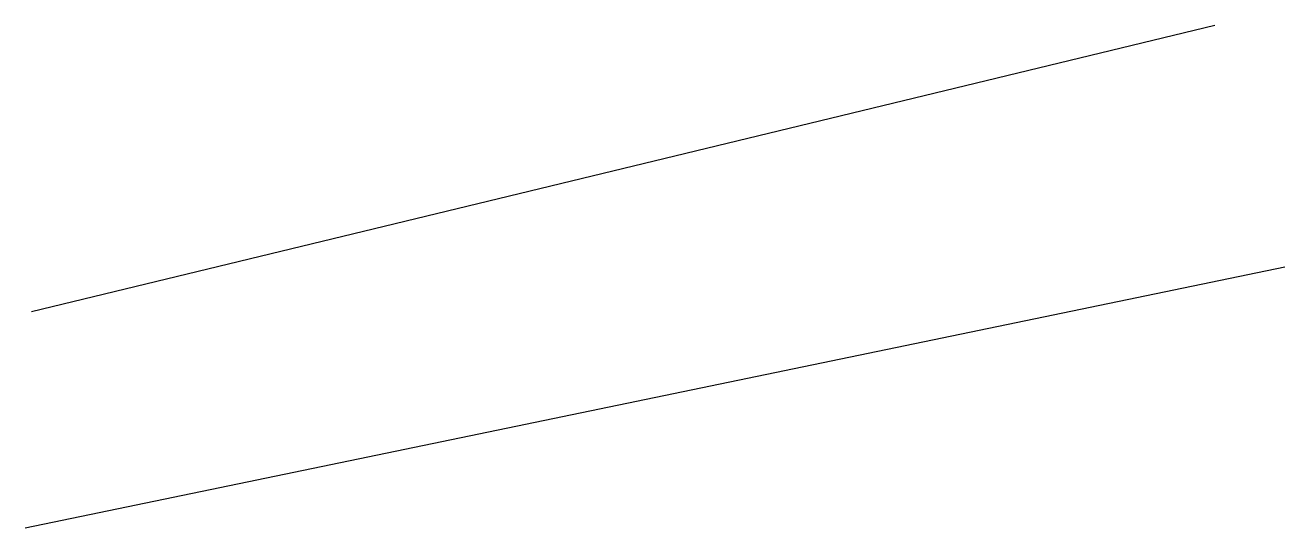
# Model space of a CAD drawing. Extents: x -18.3 to 21.3, y 18.3 to 34.1.
import ezdxf

# ---------------------------------------------------------------- set-up
doc = ezdxf.new("R2010")
doc.units = 0
doc.layers.add('63', color=7, linetype='Continuous')

msp = doc.modelspace()

# ---------------------------------------------------------------- linework, layer by layer
at = {"layer": '63'}
for p, q in [((-18.093, 25.137), (19.083, 34.141)), ((-18.293, 18.334), (21.282, 26.538))]:
    msp.add_line(p, q, dxfattribs=at)

doc.saveas('drawing.dxf')
